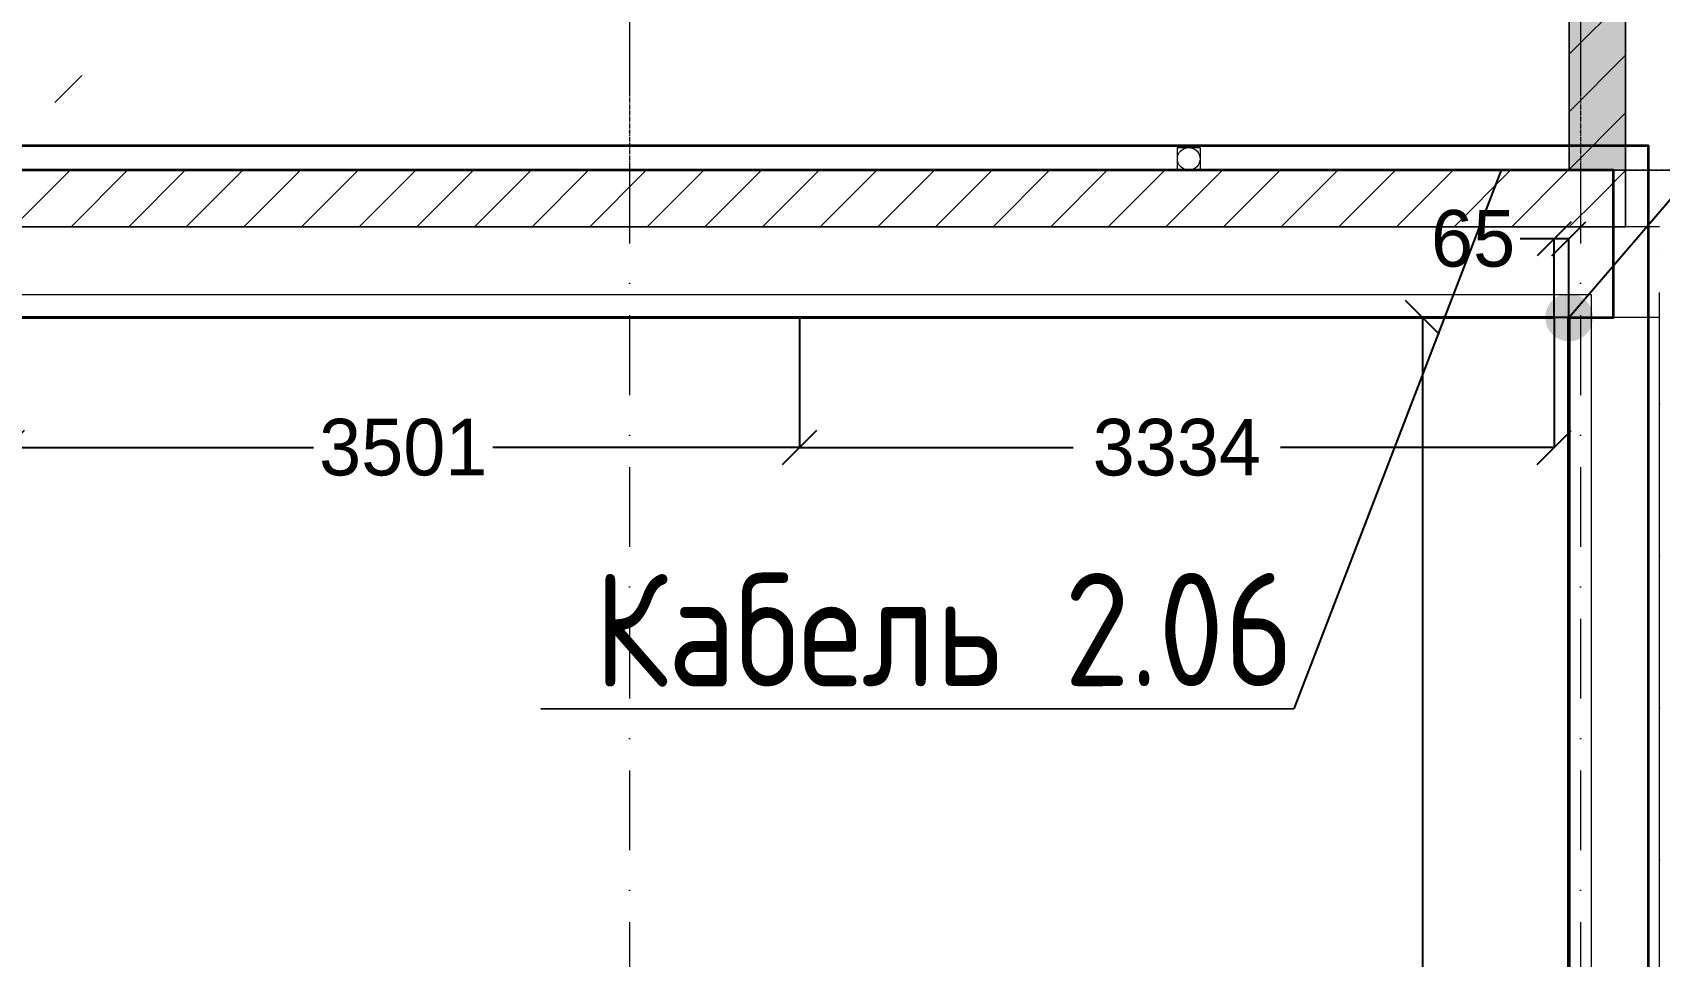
# Model space of a CAD drawing. Header units: millimetres. Extents: x 1499747 to 4230374, y -28481 to 441852.
# Drawn here: x 2462240 to 2469427, y 245099 to 249182 of the extents above; entities that cross this region are included whole.
import ezdxf
from ezdxf import colors
from ezdxf.entities.mleader import LeaderData, LeaderLine
from ezdxf.math import Vec2, Vec3
from ezdxf.xclip import XClip

# ---------------------------------------------------------------- set-up
doc = ezdxf.new("R2010")
doc.units = ezdxf.units.MM
doc.header["$MEASUREMENT"] = 0
doc.header["$XCLIPFRAME"] = 0
for name, pattern in [('CENTER2', [28.575, 19.05, -3.175, 3.175, -3.175]), ('Dot & Dashed', [670.277762, 352.777767, -176.388884, 0, -141.111112]), ('Штрихпунктирная', [670.277762, 352.777767, -176.388884, 0, -141.111112])]:
    doc.linetypes.add(name, pattern=pattern)
doc.layers.add('0_ANNOT_Dimensions', color=7, linetype='Continuous')
doc.layers.add('Чертеж и Рисунок', color=7, linetype='Continuous')
for name, color, linetype, lineweight in [('13 этаж_25_АР 06.03 custom_70_13 этаж_17_Конструктив - Стены Ненесущие Газоблок_Ном._пера__60_Ном._пера__83', 83, 'Continuous', 18), ('13 этаж_25_АР 06.03 custom_70__8 hatch_Ном._пера__8_Ном._пера__8', 8, 'Continuous', 18), ('13 этаж_25_АР 06.03 custom_70__Оси_Ном._пера__8_Ном._пера__8', 8, 'Continuous', 18), ('13 этаж_25_АР 06.03 custom_70_парапет 2_Ном._пера__8_Ном._пера__8', 8, 'Continuous', 18), ('13 этаж_25_АР 06.03 custom_70_Подложк_Ном._пера__1_Ном._пера__1', 1, 'Continuous', 18), ('13 этаж_25_АР 06.03 custom_70_Подложк_Ном._пера__8_Ном._пера__8', 8, 'Continuous', 18), ('13 этаж_25_Конструктив - Перекрытия_Ном._пера__1_Ном._пера__7', 7, 'Continuous', 18), ('13 этаж_25_Конструктив - Стены Ненесущие Газоблок_Ном._пера__169_Ном._пера__83', 83, 'Continuous', 18), ('13 этаж_25_Конструктив - Стены Ненесущие Газоблок_Ном._пера__47_Ном._пера__7', 7, 'Continuous', 18), ('13 этаж_25_Парапет_Ном._пера__20_Ном._пера__1', 1, 'Continuous', 18), ('13 этаж_25_Ребра Навес_Ном._пера__10_Ном._пера__134', 134, 'Continuous', 18), ('13 этаж_25_Ребра Навес_Ном._пера__1_Ном._пера__7', 7, 'Continuous', 18), ('13 этаж_25_Элемент Модели - Оси_Ном._пера__2_Ном._пера__8', 8, 'Continuous', 18), ('FTP Cable', 130, 'Continuous', 30), ('Кабель 2x4mm', 200, 'Continuous', 30), ('Кабель 2х6 mm', 150, 'Continuous', 30), ('ТП', 250, 'Continuous', 30)]:
    doc.layers.add(name, color=color, linetype=linetype, lineweight=lineweight)
doc.styles.add('ISOCPEUR_4', font='isocpeur.ttf', dxfattribs={"width": 0.85, "height": 250})
doc.dimstyles.get("Standard").update_dxf_attribs({"dimtxt": 0.18, "dimasz": 0.18, "dimexe": 0.18, "dimexo": 0.0625, "dimgap": 0.09, "dimtad": 0, "dimtih": 1, "dimtoh": 1, "dimdec": 4, "dimzin": 0, "dimdsep": 46, "dimtxsty": 'Standard', "dimcen": 0.09, "dimadec": 0, "dimazin": 0, "dimtfac": 1, "dimtdec": 4, "dimtofl": 0, "dimtmove": 0, "dimatfit": 3, "dimfxl": 1, "dimtolj": 1, "dimtzin": 0, "dimarcsym": 0})
pattern_1 = [(45, (1162404.69, 34264.05), (-127.2792, 127.2792), [])]

# ---------------------------------------------------------------- blocks, each defined once
blk = doc.blocks.new('Чертеж_4_25', base_point=(1186000, 29700))
at = {"layer": '13 этаж_25_АР 06.03 custom_70_13 этаж_17_Конструктив - Стены Ненесущие Газоблок_Ном._пера__60_Ном._пера__83', "linetype": 'Continuous'}
h = blk.add_hatch(dxfattribs=at)
h.set_pattern_fill('БЛОКИ_БЕТОННЫЕ_ЭФФЕКТИВН_28', color=256, style=0, pattern_type=2)
h.set_pattern_definition([(45, (1174216.5, 34732.52), (-127.2792, 127.2792), [])])
h.paths.add_polyline_path([(1192966.3, 30582.5), (1192766.3, 30582.5), (1192766.3, 30382.5)])
at = {"layer": '13 этаж_25_АР 06.03 custom_70__8 hatch_Ном._пера__8_Ном._пера__8', "linetype": 'Continuous', "true_color": 0xc7c8ca}
h = blk.add_hatch(dxfattribs=at)
h.set_pattern_fill('ANSI36_0046_0019', color=9, style=0, pattern_type=2)
h.set_pattern_definition([(45, (1023281.01, -133771.585), (42.09495, 154.348152), [198.4375, -39.6875, 0, -39.6875])])
h.paths.add_polyline_path([(1199454.5, 30164.1), (1199704.7, 30164.1), (1199704.7, 45914.1), (1199454.5, 45914.1)])
at = {"layer": '13 этаж_25_Конструктив - Стены Ненесущие Газоблок_Ном._пера__169_Ном._пера__83', "linetype": 'Continuous', "true_color": 0xc7c8ca}
h = blk.add_hatch(dxfattribs=at)
h.set_pattern_fill('БЛОКИ_БЕТОННЫЕ_ЭФФЕКТИВН_72', color=9, style=0, pattern_type=2)
h.set_pattern_definition(pattern_1)
h.paths.add_polyline_path([(1199704.5, 30164), (1199704.5, 45964.1), (1199454.5, 45964.1), (1199454.5, 30164)])
h = blk.add_hatch(dxfattribs=at)
h.set_pattern_fill('БЛОКИ_БЕТОННЫЕ_ЭФФЕКТИВН_72', color=9, style=0, pattern_type=2)
h.set_pattern_definition(pattern_1)
h.paths.add_polyline_path([(1181204.5, 29914), (1199454.5, 29914), (1199454.5, 30164), (1181204.5, 30164)])
h = blk.add_hatch(dxfattribs=at)
h.set_pattern_fill('БЛОКИ_БЕТОННЫЕ_ЭФФЕКТИВН_72', color=9, style=0, pattern_type=2)
h.set_pattern_definition(pattern_1)
h.paths.add_polyline_path([(1199704.5, 30164), (1199454.5, 30164), (1199704.5, 29914)])
h = blk.add_hatch(dxfattribs=at)
h.set_pattern_fill('БЛОКИ_БЕТОННЫЕ_ЭФФЕКТИВН_72', color=9, style=0, pattern_type=2)
h.set_pattern_definition(pattern_1)
h.paths.add_polyline_path([(1199454.5, 30164), (1199454.5, 29914), (1199704.5, 29914)])
at = {"layer": '13 этаж_25_АР 06.03 custom_70__Оси_Ном._пера__8_Ном._пера__8', "color": 9, "linetype": 'CENTER2', "true_color": 0xc7c8ca}
for p, q in [((1195304.7, 45914.1), (1195304.7, 30164.1)), ((1199504.7, 45914.1), (1199504.7, 30164.1)), ((1200104.8, 30164.1), (1181204.7, 30164.1))]:
    blk.add_line(p, q, dxfattribs=at)
at = {"layer": '13 этаж_25_АР 06.03 custom_70_парапет 2_Ном._пера__8_Ном._пера__8', "color": 9, "linetype": 'Continuous', "true_color": 0xc7c8ca, "flags": 128}
for points in [[(1199704.5, 30164.1), (1181204.7, 30164.1), (1181204.7, 32314.1), (1169819.7, 32314.1), (1169819.7, 47114.1), (1181154.7, 47114.1), (1181154.7, 46214.1)], [(1199704.5, 30164.1), (1199454.5, 30164.1), (1199454.5, 45914.1)], [(1199704.7, 45914.1), (1199704.7, 30564.1), (1199704.4, 30564.1)], [(1199704.4, 30564), (1199704.6, 30564), (1199704.5, 30164.1)]]:
    blk.add_lwpolyline(points, dxfattribs=at)
at = {"layer": '13 этаж_25_АР 06.03 custom_70_Подложк_Ном._пера__1_Ном._пера__1', "color": 9, "linetype": 'Continuous', "true_color": 0xc7c8ca}
blk.add_circle((1197774.5, 30214.1), 50, dxfattribs=at)
at = {"layer": '13 этаж_25_АР 06.03 custom_70_Подложк_Ном._пера__8_Ном._пера__8', "color": 9, "linetype": 'Continuous', "true_color": 0xc7c8ca, "flags": 128}
for points in [[(1197724.5, 30164.1), (1197724.5, 30264.1), (1197824.5, 30264.1), (1197824.5, 30164.1)], [(1197824.5, 30164.1), (1197724.5, 30164.1)]]:
    blk.add_lwpolyline(points, dxfattribs=at)
at = {"layer": '13 этаж_25_Конструктив - Перекрытия_Ном._пера__1_Ном._пера__7', "linetype": 'Continuous', "flags": 128}
blk.add_lwpolyline([(1169569.7, 32064.1), (1169569.7, 47364.1), (1181404.7, 47364.1), (1181404.7, 46214.1), (1199704.5, 46214.1), (1199704.5, 29914), (1190354.6, 29914), (1180954.5, 29914), (1180954.5, 32064.1)], close=True, dxfattribs=at)
at = {"layer": '13 этаж_25_Конструктив - Стены Ненесущие Газоблок_Ном._пера__47_Ном._пера__7', "color": 9, "linetype": 'Continuous', "true_color": 0xc7c8ca, "flags": 128}
for points in [[(1199454.5, 45964.1), (1199454.5, 30164)], [(1199704.5, 30164), (1199704.5, 45964.1)], [(1199454.5, 30164), (1181204.5, 30164)], [(1199704.5, 29914), (1199704.5, 30164)], [(1180954.5, 29914), (1199704.5, 29914)]]:
    blk.add_lwpolyline(points, dxfattribs=at)
at = {"layer": '13 этаж_25_Парапет_Ном._пера__20_Ном._пера__1', "color": 9, "linetype": 'Continuous', "true_color": 0xc7c8ca}
for p, q in [((1199854.4, 29914), (1180954.5, 29914)), ((1199454.4, 29514), (1180554.5, 29514)), ((1199454.4, 15464.1), (1199454.4, 29514))]:
    blk.add_line(p, q, dxfattribs=at)
at = {"layer": '13 этаж_25_Парапет_Ном._пера__20_Ном._пера__1', "color": 9, "linetype": 'Dot & Dashed', "true_color": 0xc7c8ca}
blk.add_line((1199854.4, 29914), (1180954.5, 29914), dxfattribs=at)
at = {"layer": '13 этаж_25_Ребра Навес_Ном._пера__10_Ном._пера__134', "color": 9, "linetype": 'Dot & Dashed', "true_color": 0xc7c8ca}
for p, q in [((1199854.1, 29914), (1180804.5, 29914)), ((1199854.1, 29914), (1180954.2, 29914)), ((1199854.2, 29914), (1180954.3, 29914)), ((1199854.2, 29914), (1180954.3, 29914)), ((1199854.3, 29914), (1180954.4, 29914)), ((1199854.3, 29914), (1180954.4, 29914)), ((1199854.4, 29914), (1180954.5, 29914)), ((1199854.4, 29914), (1180954.5, 29914)), ((1199854.4, 29914), (1180954.5, 29914)), ((1199854.1, 15864.1), (1199854.1, 29914))]:
    blk.add_line(p, q, dxfattribs=at)
at = {"layer": '13 этаж_25_Ребра Навес_Ном._пера__1_Ном._пера__7', "color": 9, "linetype": 'Continuous', "true_color": 0xc7c8ca}
for p, q in [((1199854.1, 29914), (1180954.2, 29914)), ((1199854.2, 29914), (1180954.3, 29914)), ((1199854.2, 29914), (1180954.3, 29914)), ((1199854.3, 29914), (1180954.4, 29914)), ((1199854.3, 29914), (1180954.4, 29914)), ((1199854.4, 29914), (1180954.5, 29914)), ((1199854.4, 29914), (1180954.5, 29914)), ((1199854.4, 29914), (1180954.5, 29914)), ((1199554.1, 29614), (1180654.2, 29614)), ((1199554.2, 29614), (1180654.3, 29614)), ((1199554.2, 29614), (1180654.3, 29614)), ((1199554.3, 29614), (1180654.4, 29614)), ((1199554.3, 29614), (1180654.4, 29614)), ((1199554.4, 29614), (1180654.5, 29614)), ((1199554.4, 29614), (1180654.5, 29614)), ((1199554.4, 29614), (1180654.5, 29614)), ((1199554.1, 15564.1), (1199554.1, 29614)), ((1199554.2, 15564.1), (1199554.2, 29614)), ((1199554.2, 15564.1), (1199554.2, 29614)), ((1199554.3, 15564.1), (1199554.3, 29614)), ((1199554.3, 15564.1), (1199554.3, 29614)), ((1199554.4, 15564.1), (1199554.4, 29614)), ((1199554.4, 15564.1), (1199554.4, 29614)), ((1199554.4, 15564.1), (1199554.4, 29614)), ((1199554.1, 15564.1), (1199554.1, 29514)), ((1199854.1, 29514), (1199554.1, 29514)), ((1199854.1, 15864.1), (1199854.1, 29514))]:
    blk.add_line(p, q, dxfattribs=at)
at = {"layer": '13 этаж_25_Элемент Модели - Оси_Ном._пера__2_Ном._пера__8', "linetype": 'Штрихпунктирная'}
for p, q in [((1195304.7, 48964.1), (1195304.7, 14064.1)), ((1199504.7, 48964.1), (1199504.7, 14064.1)), ((1159404.7, 30164.1), (1216204.7, 30164.1))]:
    blk.add_line(p, q, dxfattribs=at)
blk = doc.blocks.new('_Oblique')
at = {"color": 0, "linetype": 'ByBlock', "lineweight": -2}
blk.add_line((-0.5, -0.5), (0.5, 0.5), dxfattribs=at)
blk = doc.blocks.new('*D265')
at = {"layer": '0_ANNOT_Dimensions', "color": 0, "lineweight": -2, "transparency": 16777216}
for p, q in [((2468962, 248270.7), (2468812, 248270.7)), ((2468962, 247923.5), (2468962, 248270.9)), ((2469027.2, 248270.7), (2468962, 248270.7)), ((2469027.2, 247923.5), (2469027.2, 248270.9))]:
    blk.add_line(p, q, dxfattribs=at)
at = {"layer": 'Defpoints', "color": 0, "lineweight": 30, "transparency": 16777216}
for p in [(2468962, 248270.7), (2468962, 247923.4), (2469027.2, 247923.4)]:
    blk.add_point(p, dxfattribs=at)
at = {"layer": '0_ANNOT_Dimensions', "color": 0, "lineweight": -2, "transparency": 16777216, "xscale": 150, "yscale": 150, "zscale": 150, "rotation": 180}
blk.add_blockref('_Oblique', (2468962, 248270.7), dxfattribs=at)
at = {"layer": '0_ANNOT_Dimensions', "color": 0, "lineweight": -2, "transparency": 16777216, "xscale": 150, "yscale": 150, "zscale": 150}
blk.add_blockref('_Oblique', (2469027.2, 248270.7), dxfattribs=at)
at = {"layer": '0_ANNOT_Dimensions', "color": 0, "lineweight": 25, "transparency": 16777216, "insert": (2468603.6, 248270.7), "char_height": 250, "attachment_point": 5}
blk.add_mtext('\\A1;65', dxfattribs=at)
blk = doc.blocks.new('*D266')
at = {"layer": '0_ANNOT_Dimensions', "color": 0, "lineweight": -2, "transparency": 16777216}
for p, q in [((2465628, 247923.3), (2465628, 247347.8)), ((2468962, 247923.3), (2468962, 247347.8)), ((2465628, 247348), (2466836.6, 247348)), ((2468962, 247348), (2467753.4, 247348))]:
    blk.add_line(p, q, dxfattribs=at)
at = {"layer": 'Defpoints', "color": 0, "lineweight": 30, "transparency": 16777216}
for p in [(2465628, 247923.4), (2468962, 247923.4), (2468962, 247348)]:
    blk.add_point(p, dxfattribs=at)
at = {"layer": '0_ANNOT_Dimensions', "color": 0, "lineweight": -2, "transparency": 16777216, "xscale": 150, "yscale": 150, "zscale": 150, "rotation": 180}
blk.add_blockref('_Oblique', (2465628, 247348), dxfattribs=at)
at = {"layer": '0_ANNOT_Dimensions', "color": 0, "lineweight": -2, "transparency": 16777216, "xscale": 150, "yscale": 150, "zscale": 150}
blk.add_blockref('_Oblique', (2468962, 247348), dxfattribs=at)
at = {"layer": '0_ANNOT_Dimensions', "color": 0, "lineweight": 25, "transparency": 16777216, "insert": (2467295, 247348), "char_height": 250, "attachment_point": 5}
blk.add_mtext('\\A1;3334', dxfattribs=at)
blk = doc.blocks.new('*D267')
at = {"layer": '0_ANNOT_Dimensions', "color": 0, "lineweight": -2, "transparency": 16777216}
for p, q in [((2462127.3, 247923.3), (2462127.3, 247348)), ((2465628, 247923.3), (2465628, 247348)), ((2462127.3, 247348.2), (2463481.7, 247348.2)), ((2465628, 247348.2), (2464273.6, 247348.2))]:
    blk.add_line(p, q, dxfattribs=at)
at = {"layer": 'Defpoints', "color": 0, "lineweight": 30, "transparency": 16777216}
for p in [(2462127.3, 247923.4), (2465628, 247923.4), (2465628, 247348.2)]:
    blk.add_point(p, dxfattribs=at)
at = {"layer": '0_ANNOT_Dimensions', "color": 0, "lineweight": -2, "transparency": 16777216, "xscale": 150, "yscale": 150, "zscale": 150, "rotation": 180}
blk.add_blockref('_Oblique', (2462127.3, 247348.2), dxfattribs=at)
at = {"layer": '0_ANNOT_Dimensions', "color": 0, "lineweight": -2, "transparency": 16777216, "xscale": 150, "yscale": 150, "zscale": 150}
blk.add_blockref('_Oblique', (2465628, 247348.2), dxfattribs=at)
at = {"layer": '0_ANNOT_Dimensions', "color": 0, "lineweight": 25, "transparency": 16777216, "insert": (2463877.7, 247348.2), "char_height": 250, "attachment_point": 5}
blk.add_mtext('\\A1;3501', dxfattribs=at)
blk = doc.blocks.new('*D284')
at = {"layer": '0_ANNOT_Dimensions', "color": 0, "lineweight": -2, "transparency": 16777216}
for p, q in [((2469027.2, 247922.1), (2468380.2, 247922.1)), ((2468380.3, 247922.1), (2468380.3, 245047.1)), ((2468380.3, 241922.1), (2468380.3, 244797)), ((2469027.2, 241922.1), (2468380.2, 241922.1))]:
    blk.add_line(p, q, dxfattribs=at)
at = {"layer": 'Defpoints', "color": 0, "lineweight": 30, "transparency": 16777216}
for p in [(2469027.2, 247922.1), (2468380.3, 241922.1), (2469027.2, 241922.1)]:
    blk.add_point(p, dxfattribs=at)
at = {"layer": '0_ANNOT_Dimensions', "color": 0, "lineweight": -2, "transparency": 16777216, "xscale": 150, "yscale": 150, "zscale": 150}
for p, rotation in [((2468380.3, 247922.1), 90), ((2468380.3, 241922.1), 270)]:
    blk.add_blockref('_Oblique', p, dxfattribs=dict(at, rotation=rotation))
at = {"layer": '0_ANNOT_Dimensions', "color": 0, "lineweight": 25, "transparency": 16777216, "insert": (2468380.3, 244922.1), "char_height": 250, "attachment_point": 5}
blk.add_mtext('\\A1;6000', dxfattribs=at)

msp = doc.modelspace()

# ---------------------------------------------------------------- block references
at = {"layer": 'Чертеж и Рисунок', "linetype": 'Continuous'}
ref = msp.add_blockref('Чертеж_4_25', (2455572.80168, 248109.33943), dxfattribs=at)
XClip(ref).set_block_clipping_path([(1144000, 0), (1228000, 59400.0000000006)])

# ---------------------------------------------------------------- next in the draw order: hatches: boundary and pattern name
at = {"layer": 'Кабель 2x4mm', "lineweight": 30, "true_color": 0xcd2027}
h = msp.add_hatch(color=242, dxfattribs=at)
h.dxf.hatch_style = 1
h.paths.add_polyline_path([(2469133.43568, 247922.71989, 1), (2468922.33081, 247922.71989, 1)])

# ---------------------------------------------------------------- next in the draw order: linework, layer by layer
at = {"layer": 'FTP Cable', "lineweight": 35}
for points in [[(2465427.34839, 262338.95672), (2466970.58493, 262338.95672), (2466970.58493, 258591.44552), (2469511.11012, 258591.44552), (2469511.11012, 255662.98028), (2459197.29978, 255662.98028), (2459197.29978, 248736.86744), (2454924.30802, 248736.86744), (2454924.30802, 248683.01815), (2469377.43806, 248683.01815), (2469377.43806, 234101.91029), (2469027.22978, 233872.09499)], [(2469027.22978, 247922.09323), (2469224.59593, 247922.09323), (2469224.59593, 248573.45889), (2454824.37038, 248573.45889), (2454824.37038, 248803.28137), (2459076.69694, 248803.28137), (2459076.69694, 255747.25133), (2469433.35077, 255747.25133), (2469433.35077, 258546.92746), (2466899.96355, 258546.92746), (2466899.96355, 262287.78179), (2465427.34839, 262287.78179)]]:
    msp.add_lwpolyline(points, dxfattribs=at)
at = {"layer": 'Кабель 2х6 mm', "color": 32, "lineweight": 40, "true_color": 0xcd6928}
msp.add_lwpolyline([(2462127.31743, 247923.38927), (2465628.01743, 247923.38927)], dxfattribs=at)
at = {"layer": 'Кабель 2х6 mm', "color": 31, "lineweight": 40, "true_color": 0xfecc66}
msp.add_lwpolyline([(2465628.01743, 247923.38927), (2468962.01743, 247923.38927)], dxfattribs=at)
at = {"layer": 'Кабель 2х6 mm', "color": 116, "lineweight": 50, "true_color": 0x136734}
msp.add_lwpolyline([(2469027.22978, 241922.05118), (2469027.22978, 247922.05118)], dxfattribs=at)

# ---------------------------------------------------------------- next in the draw order: dimensions: what is measured, and where the dimension line sits
at = {"layer": '0_ANNOT_Dimensions', "color": 244, "lineweight": 25, "true_color": 0x991b1e}
dim = msp.add_linear_dim(base=(2468962.01743, 248270.70056), p1=(2469027.22978, 247923.38837), p2=(2468962.01743, 247923.38927), dimstyle='Standard', override={"dimtxt": 250, "dimasz": 150, "dimdec": 0, "dimblk1": 'Oblique', "dimblk2": 'Oblique', "dimsah": 1}, dxfattribs=at)
dim.commit()
dim.dimension.update_dxf_attribs({"geometry": '*D265', "text_midpoint": (2468603.5941, 248270.70056), "dimtype": 160})
at = {"layer": '0_ANNOT_Dimensions', "lineweight": 25}
dim = msp.add_linear_dim(base=(2468380.34134, 241922.05118), p1=(2469027.22978, 247922.05118), p2=(2469027.22978, 241922.05118), angle=90, dimstyle='Standard', override={"dimtxt": 250, "dimasz": 150, "dimdec": 0, "dimblk1": 'Oblique', "dimblk2": 'Oblique', "dimsah": 1}, dxfattribs=at)
dim.commit()
dim.dimension.update_dxf_attribs({"geometry": '*D284', "text_midpoint": (2468380.34134, 244922.05118)})
for base, p1, p2, picture, middle in [((2465628.01743, 247348.17071), (2462127.31743, 247923.38927), (2465628.01743, 247923.38927), '*D267', (2463877.66743, 247348.17071)), ((2468962.01743, 247347.99071), (2465628.01743, 247923.38927), (2468962.01743, 247923.38927), '*D266', (2467295.01743, 247347.99071))]:
    dim = msp.add_linear_dim(base=base, p1=p1, p2=p2, dimstyle='Standard', override={"dimtxt": 250, "dimasz": 150, "dimdec": 0, "dimblk1": 'Oblique', "dimblk2": 'Oblique', "dimsah": 1}, dxfattribs=at)
    dim.commit()
    dim.dimension.update_dxf_attribs({"geometry": picture, "text_midpoint": middle})

# ---------------------------------------------------------------- next in the draw order: leaders
at = {"layer": 'ТП', "lineweight": 30}
ml = msp.add_multileader_mtext('Standard', dxfattribs=at)
ml.set_content('(Ввод питания и UTP )', color=256, style='ISOCPEUR_4')
ml.set_leader_properties()
ml.build(insert=Vec2(0, 0))
ml.multileader.update_dxf_attribs({"text_right_attachment_type": 6, "dogleg_length": 0.00000000013, "arrow_head_size": 0.18})
ctx = ml.context
ctx.base_point, ctx.char_height, ctx.arrow_head_size, ctx.landing_gap_size, ctx.plane_origin = Vec3(2470502.12161, 249646.13138), 500, 0.18, 0.09, Vec3(2478691.91463, 254677.65322)
ctx.right_attachment, ctx.text_align_type = 6, 2
notes = []
notes.append((ctx, [(0, (1, 1, 0), (2470502.12161, 249646.13138), (1, 0), 0.00000000013, [(0, [(2469027.22978, 247923.38837)], 0, [])])]))
ctx.mtext.insert, ctx.mtext.alignment, ctx.mtext.flow_direction = Vec3(2476537.21161, 249921.13138), 3, 5
ml = msp.add_multileader_mtext('Standard', dxfattribs=at)
ml.set_content('Кабель 2.06', color=256, style='ISOCPEUR_4')
ml.set_leader_properties()
ml.build(insert=Vec2(0, 0))
ml.multileader.update_dxf_attribs({"text_right_attachment_type": 6, "dogleg_length": 0.36, "arrow_head_size": 0.18})
ctx = ml.context
ctx.base_point, ctx.char_height, ctx.arrow_head_size, ctx.landing_gap_size, ctx.plane_origin, ctx.plane_x_axis, ctx.plane_y_axis = Vec3(2464751.98802, 246542.27003), 500, 0.18, 0.09, Vec3(2475017.49776, 248287.37008), Vec3(0.9999997664, 0.0006834744), Vec3(-0.0006834744, 0.9999997664)
ctx.right_attachment, ctx.text_align_type = 6, 2
notes.append((ctx, [(1, (1, 1, 0), (2467812.40652, 246194.36166), (-0.9999997664, -0.0006834744), 0.00000000013, [(0, [(2468727.85252, 248573.3902)], 0, [])])]))
ctx.mtext.insert, ctx.mtext.text_direction, ctx.mtext.rotation, ctx.mtext.width, ctx.mtext.alignment, ctx.mtext.flow_direction = Vec3(2467811.90643, 246794.36146), Vec3(0.9999997664, 0.0006834744), 0.0006834744, 3333.2408404, 3, 5
for ctx, leaders in notes:
    for number, flags, end, landing, length, lines in leaders:
        leader = LeaderData()
        leader.index, (leader.has_last_leader_line, leader.has_dogleg_vector, leader.attachment_direction) = number, flags
        leader.last_leader_point, leader.dogleg_vector, leader.dogleg_length = Vec3(end), Vec3(landing), length
        for number, points, colour, breaks in lines:
            line = LeaderLine()
            line.index, line.vertices, line.color, line.breaks = number, Vec3.list(points), colors.encode_raw_color(colour), breaks
            leader.lines.append(line)
        ctx.leaders.append(leader)

doc.saveas('drawing.dxf')
